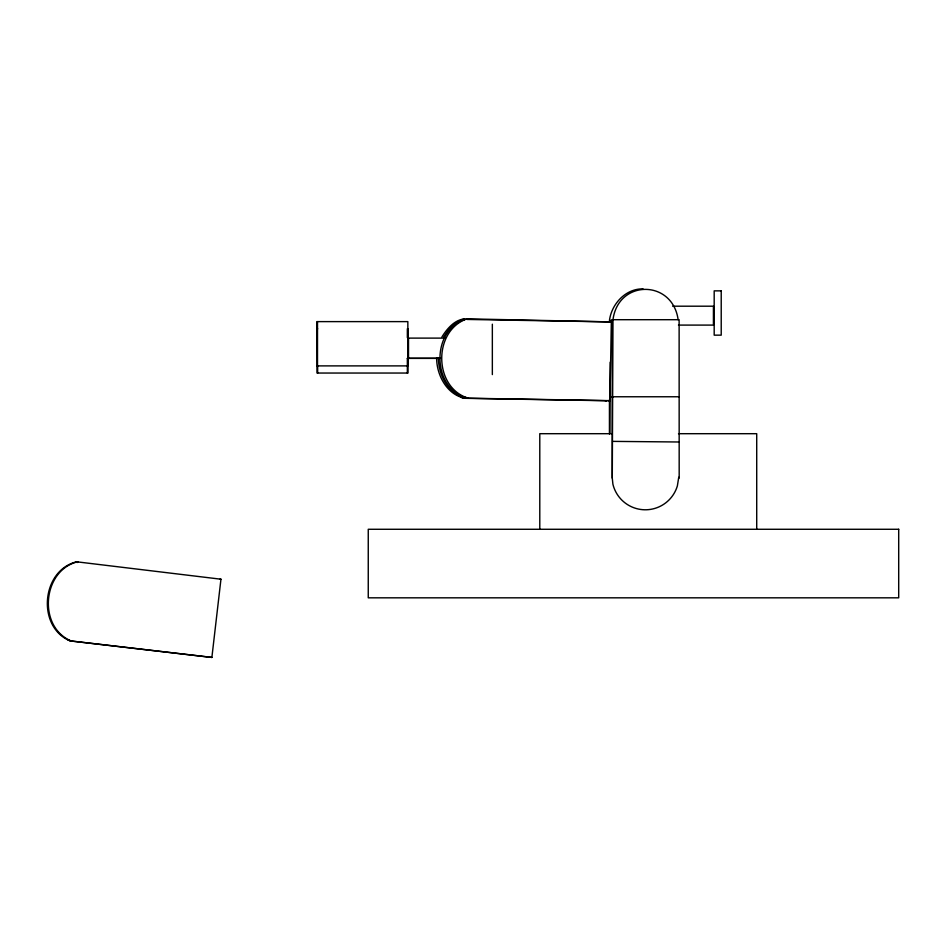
<?xml version="1.0" encoding="UTF-8"?>
<svg xmlns="http://www.w3.org/2000/svg" width="946" height="946" viewBox="0 0 946 946"><rect width="100%" height="100%" fill="white"/><g stroke="black" fill="none" stroke-linecap="round" stroke-linejoin="round"><path stroke-width="1.42" d="M609.851 433.398L610.182 362.176M612.275 478.12L612.239 319.701L679.122 319.701L679.181 478.12L678.731 477.269L677.371 485.889A33.382 33.382 0 0 1 612.902 484.186L612.275 478.12L612.984 319.701C618.246 279.212 672.582 279.354 678.128 319.701M609.981 400.643L611.329 321.912L466.993 318.837C431.175 327.907 430.927 387.73 466.39 398.183L609.981 400.643L608.207 400.643M211.88 657.423L220.95 579.212L76.602 561.794C41.423 570.284 36.456 626.796 69.992 640.88L211.88 657.423L69.992 640.88M441.924 336.942C446.938 328.924 454.151 320.209 464.037 318.92L464.273 319.5M443.674 336.942L449.657 328.416L457.367 321.924L464.037 318.92M466.993 318.837C432.842 330.757 433.398 387.482 468.175 398.183L466.39 398.183M76.78 562.397L77.797 562.397L77.607 561.794C42.428 570.284 37.462 626.796 71.009 640.88M643.091 288.885C625.684 288.518 611.542 303.962 609.437 320.517L613.114 320.02M672.63 306.197L713.426 306.197L713.426 325.093L678.459 325.093M606.611 322.007L608.373 322.007M611.329 321.912L466.922 319.441M317.005 328.77L317.655 328.77M407.963 338.112L445.353 338.112M440.931 358.298L407.963 358.298L407.998 373.043L317.005 373.043L316.851 321.616L407.844 321.616L407.844 365.889L316.851 365.889M407.359 358.38L440.28 358.38M612.239 396.764L679.181 396.764M610.182 397.084L613.114 397.084M464.119 397.344L465.893 397.344M461.175 397.438L465.219 398.278C447.08 395.109 436.449 374.994 436.65 357.694M605.263 400.737L607.025 400.737L463.457 398.278M612.239 433.694L539.788 433.694L539.788 529.275M678.507 433.694L756.717 433.694L756.717 529.275M76.602 561.794L77.607 561.794M219.933 579.212L220.95 579.212M67.805 639.815L68.822 639.815M612.57 441.38L679.181 441.995M462.937 397.438C447.08 391.372 438.329 374.06 438.412 357.694M609.437 400.016L609.437 434.001M492.346 324.206L492.346 374.592M408.506 338.112L408.506 358.298M407.998 337.616L407.998 328.77L407.348 328.77L407.348 337.616M407.348 358.286L407.348 373.043M317.655 365.664L317.655 373.043M317.501 321.616L317.501 365.889M721.219 290.86L714.183 290.86L714.183 335.156L721.219 335.156L721.219 290.86M898.7 529.275L368.254 529.275L368.254 597.825L898.7 597.825L898.7 529.275"/></g></svg>
